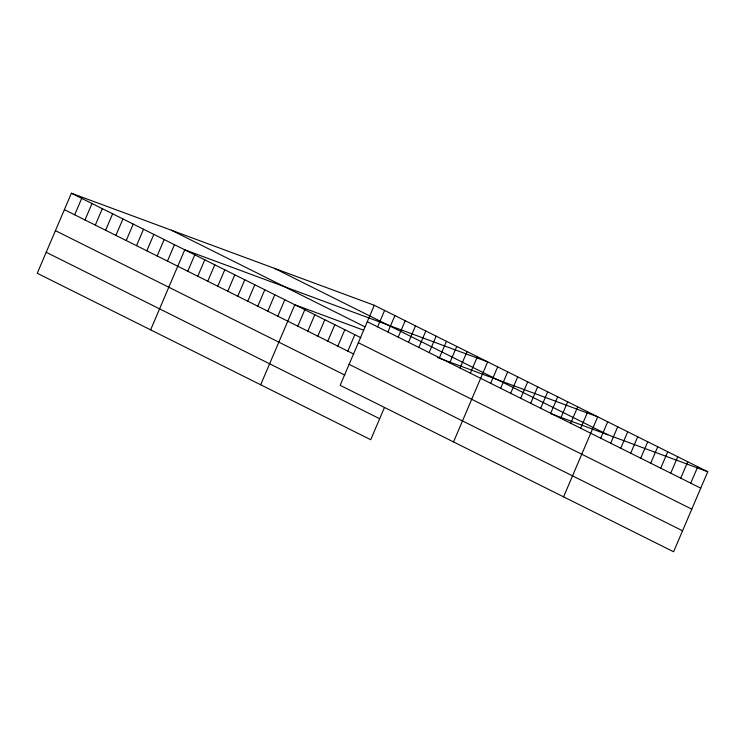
<?xml version="1.0" encoding="UTF-8"?>
<svg xmlns="http://www.w3.org/2000/svg" width="745" height="745" viewBox="0 0 745 745"><rect width="100%" height="100%" fill="white"/><g stroke="black" fill="none" stroke-linecap="round" stroke-linejoin="round"><path stroke-width="1.12" d="M374.297 305.292L340.158 385.333L673.61 551.766L707.75 471.734L374.297 305.292L71.39 193.234L37.25 273.266L370.703 439.708L384.271 407.897M74.686 214.802L81.699 198.375M84.995 219.952L91.998 203.525M95.304 225.092L102.307 208.665M105.613 230.233L112.616 213.806M115.913 235.383L122.925 218.956M126.222 240.523L133.225 224.096M136.531 245.673L143.534 229.246M146.84 250.814L153.843 234.386M157.139 255.963L164.151 239.536M167.448 261.104L174.46 244.677M150.63 329.858L184.76 249.817L487.668 361.884L453.528 441.915M187.759 271.245L194.771 254.818M197.76 276.237L204.773 259.809M207.771 281.228L214.774 264.801M217.773 286.22L224.776 269.792M227.774 291.211L234.777 274.784M237.776 296.203L244.788 279.775M247.787 301.204L254.79 284.776M257.789 306.195L264.792 289.768M267.79 311.187L274.793 294.759M277.792 316.178L284.804 299.751M260.666 384.783L294.806 304.742L363.467 330.147M297.804 326.161L304.807 309.743M307.806 331.162L314.809 314.735M317.808 336.153L324.811 319.726M327.809 341.145L334.822 324.718M337.82 346.136L344.823 329.709M347.822 351.128L354.825 334.701M377.594 326.869L384.597 310.442M387.903 332.009L394.906 315.582M398.203 337.159L405.215 320.732M408.511 342.3L415.524 325.872M418.82 347.44L425.823 331.022M429.129 352.59L436.132 336.163M439.438 357.73L446.441 341.303M449.738 362.88L456.75 346.453M460.047 368.021L467.059 351.593M470.356 373.171L477.359 356.743M490.666 383.303L497.669 366.875M500.668 388.294L507.68 371.867M510.67 393.295L517.682 376.868M520.681 398.286L527.683 381.859M530.682 403.278L537.685 386.851M540.684 408.269L547.687 391.842M550.685 413.261L557.698 396.834M560.687 418.252L567.699 401.825M570.698 423.253L577.701 406.826M580.7 428.245L587.703 411.817M563.574 496.841L597.714 416.809L437.417 357.507M600.703 438.228L607.715 421.8M610.714 443.219L617.717 426.792M620.715 448.211L627.718 431.793M630.717 453.211L637.72 436.784M640.719 458.203L647.731 441.776M650.72 463.194L657.733 446.767M660.731 468.186L667.734 451.759M670.733 473.177L677.736 456.75M680.734 478.178L687.747 461.751M690.736 483.17L697.748 466.743M550.574 413.587L707.75 471.734M274.337 268.312L607.79 434.754M367.285 321.719L700.747 488.161M171.35 230.214L364.752 326.748M71.39 193.234L360.831 337.699M358.336 342.709L691.788 509.152M64.377 209.662L353.819 354.126M349.107 364.342L682.569 530.775M55.428 230.652L344.87 375.117M46.199 252.276L379.661 418.718"/></g></svg>
